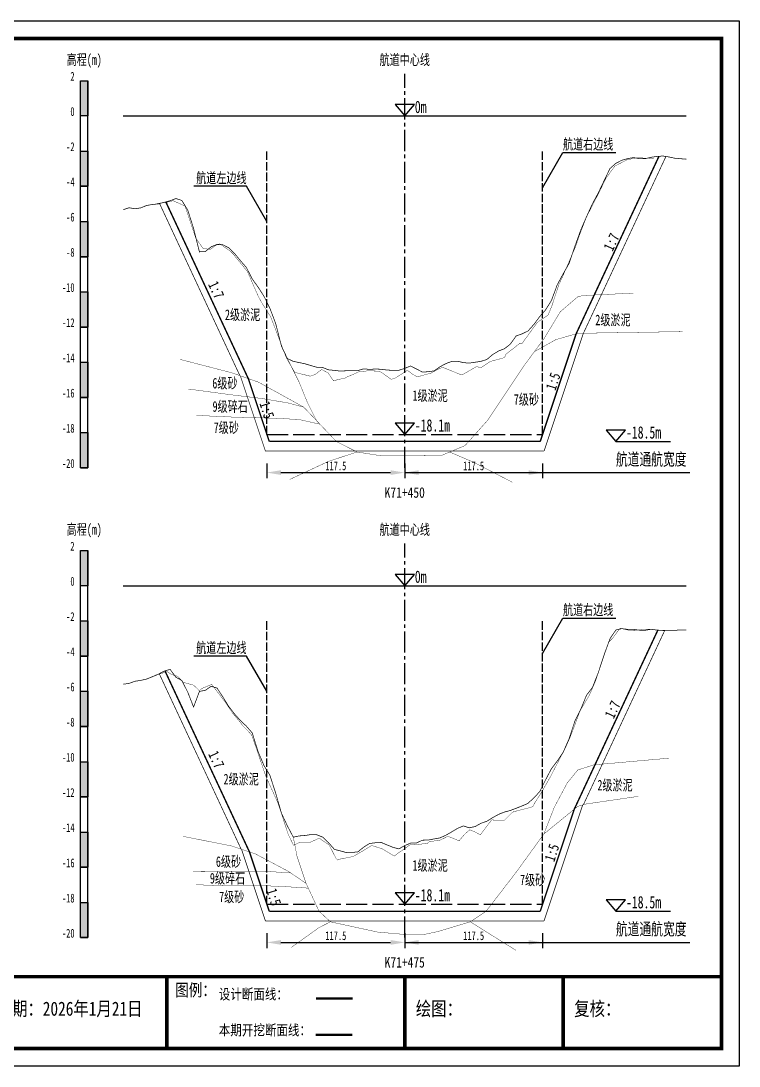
# Model space of a CAD drawing. Header units: millimetres. Extents: x 0 to 1680, y -8762 to 0.
# Drawn here: x 1475.9 to 1680, y -297 to 0 of the extents above; entities that cross this region are included whole.
import ezdxf
from ezdxf.enums import TextEntityAlignment as Align

# ---------------------------------------------------------------- set-up
doc = ezdxf.new("R2010")
doc.units = ezdxf.units.MM
for name, pattern in [('ACAD_ISO02W100', [15, 12, -3]), ('ACAD_ISO05W100', [33, 24, -3, 0, -3, 0, -3]), ('CENTER2', [1.125, 0.75, -0.125, 0.125, -0.125])]:
    doc.linetypes.add(name, pattern=pattern)
for name, color, linetype in [('0-桩号', 1, 'Continuous'), ('0-航道左右边线标注', 8, 'Continuous'), ('1-疏浚底高', 7, 'Continuous'), ('1-通航宽度', 7, 'Continuous'), ('1-通航底高', 7, 'Continuous'), ('202601', 5, 'Continuous'), ('DMX', 20, 'Continuous'), ('L1', 7, 'Continuous'), ('图幅外框线', 145, 'Continuous'), ('地质分层', 6, 'Continuous'), ('坡比', 1, 'Continuous'), ('尺寸标注', 1, 'Continuous'), ('开挖线', 4, 'Continuous'), ('标尺', 7, 'Continuous'), ('超挖线', 3, 'Continuous'), ('辅助框', 7, 'Continuous'), ('通航底面线', 7, 'ACAD_ISO02W100')]:
    doc.layers.add(name, color=color, linetype=linetype)
doc.styles.get("Standard").update_dxf_attribs({"font": 'arial.ttf'})
doc.styles.add('仿宋', font='仿宋_GB2312.ttf', dxfattribs={"width": 0.8})
doc.styles.add('仿宋GB2312', font='仿宋_GB2312.ttf', dxfattribs={"width": 0.7, "height": 2.5})
doc.styles.add('仿宋体', font='仿宋_GB2312.ttf', dxfattribs={"width": 0.8})
doc.dimstyles.new('2000', dxfattribs={"dimtxt": 3, "dimasz": 2.5, "dimexe": 1.25, "dimexo": 0.625, "dimtad": 1, "dimlfac": 2, "dimdsep": 46, "dimtxsty": 'Standard', "dimcen": 2.5, "dimadec": 0, "dimazin": 0, "dimtfac": 1, "dimtmove": 0, "dimatfit": 3, "dimfxl": 0, "dimarcsym": 0})

# ---------------------------------------------------------------- blocks, each defined once
blk = doc.blocks.new('标尺')
at = {"layer": '标尺', "linetype": 'Continuous'}
for points in [[(-2.116669999959413, 100), (0, 100), (0, 90), (-2.116669999959413, 90)], [(-2.116669999959413, 80), (0, 80), (0, 70), (-2.116669999959413, 70)], [(-2.116669999959413, 60), (0, 60), (0, 50), (-2.116669999959413, 50)], [(-2.116669999959413, 40), (0, 40), (0, 30), (-2.116669999959413, 30)], [(-2.116669999959413, 20), (0, 20), (0, 10), (-2.116669999959413, 10)], [(-2.116669999959413, 0), (0, 0), (0, -10), (-2.116669999959413, -10)]]:
    blk.add_hatch(color=256, dxfattribs=at).paths.add_polyline_path(points)
for p, q in [((-2.116669999959413, -10), (-2.116669999959413, 100)), ((0, -10), (0, 100)), ((-2.116669999959413, 80), (0, 80)), ((-2.116669999959413, 70), (0, 70)), ((-2.116669999959413, 60), (0, 60)), ((-2.116669999959413, 50), (0, 50)), ((-2.116669999959413, 40), (0, 40)), ((-2.116669999959413, 30), (0, 30)), ((-2.116669999959413, 20), (0, 20)), ((-2.116669999959413, 10), (0, 10)), ((-2.116669999959413, 0), (0, 0)), ((-2.116669999959413, -10), (0, -10))]:
    blk.add_line(p, q, dxfattribs=at)
at = {"layer": '标尺'}
for points in [[(-2.116669999959413, 100), (0, 100), (0, 90), (-2.116669999959413, 90)], [(-2.116669999959413, 100), (0, 100), (0, 90), (-2.116669999959413, 90)], [(-2.116669999959413, 80), (0, 80), (0, 70), (-2.116669999959413, 70)], [(-2.116669999959413, 80), (0, 80), (0, 70), (-2.116669999959413, 70)], [(-2.116669999959413, 60), (0, 60), (0, 50), (-2.116669999959413, 50)], [(-2.116669999959413, 60), (0, 60), (0, 50), (-2.116669999959413, 50)], [(-2.116669999959413, 40), (0, 40), (0, 30), (-2.116669999959413, 30)], [(-2.116669999959413, 40), (0, 40), (0, 30), (-2.116669999959413, 30)], [(-2.116669999959413, 20), (0, 20), (0, 10), (-2.116669999959413, 10)], [(-2.116669999959413, 20), (0, 20), (0, 10), (-2.116669999959413, 10)], [(-2.116669999959413, 0), (0, 0), (0, -10), (-2.116669999959413, -10)], [(-2.116669999959413, 0), (0, 0), (0, -10), (-2.116669999959413, -10)]]:
    blk.add_lwpolyline(points, close=True, dxfattribs=at)
at = {"layer": '标尺', "style": '仿宋GB2312', "width": 0.7}
blk.add_text('高程(m)', height=3, dxfattribs=at).set_placement((-1.058334999950603, 106.0000000009313), align=Align.MIDDLE_CENTER)
for s, p in [('2', (-3.816669999971054, 100)), ('0', (-3.816669999971054, 90)), ('-2', (-3.816669999971054, 80)), ('-4', (-3.816669999971054, 70)), ('-6', (-3.816669999971054, 60)), ('-8', (-3.816669999971054, 50)), ('-10', (-3.816669999971054, 40)), ('-12', (-3.816669999971054, 30)), ('-14', (-3.816669999971054, 20)), ('-16', (-3.816669999971054, 10)), ('-18', (-3.816669999971054, 0)), ('-20', (-3.816669999971054, -10))]:
    blk.add_text(s, height=2.5, dxfattribs=at).set_placement(p, align=Align.RIGHT)
blk = doc.blocks.new('通航底高')
at = {"layer": '1-通航底高'}
for p, q in [((-2.762494692986365, 3.232132659759372), (5.923793651163578e-06, 6.932765245437622e-06)), ((2.762506540631875, 3.232132659759372), (-2.762494692986365, 3.232132659759372)), ((5.923793651163578e-06, 6.932765245437622e-06), (2.762506540631875, 3.232132659759372))]:
    blk.add_line(p, q, dxfattribs=at)
at = {"layer": '1-通航底高', "style": '仿宋', "width": 0.7}
blk.add_attdef('通航底高', (2.856129719933961, 0.8203305718488991), '', height=3.5, dxfattribs=at)
blk = doc.blocks.new('疏浚底高')
at = {"layer": '1-疏浚底高'}
for p, q in [((-2.762500616780017, 3.232125726994127), (0, 0)), ((2.762500616838224, 3.232125726994127), (-2.762500616780017, 3.232125726994127)), ((0, 0), (2.762500616838224, 3.232125726994127)), ((-5.923793651163578e-06, -6.932765245437622e-06), (15.51466270413067, -6.932765245437622e-06))]:
    blk.add_line(p, q, dxfattribs=at)
at = {"layer": '1-疏浚底高', "style": '仿宋', "width": 0.7}
blk.add_attdef('疏浚底高', (2.856123796140309, 0.8203236390836537), '', height=3.5, dxfattribs=at)
blk = doc.blocks.new('*D286')
at = {"layer": 'Defpoints', "color": 0}
for p in [(1545.83333333268, -117.5), (1585, -117.5), (1585, -128.3528205096154)]:
    blk.add_point(p, dxfattribs=at)
at = {"layer": '尺寸标注', "color": 0, "lineweight": -2, "ltscale": 0.5}
for p, q in [((1545.83333333268, -125.75), (1545.83333333268, -129.9528205096154)), ((1585, -125.75), (1585, -129.9528205096154)), ((1549.83333333268, -128.3528205096154), (1581, -128.3528205096154))]:
    blk.add_line(p, q, dxfattribs=at)
at = {"layer": '尺寸标注', "color": 0}
for points in [[(1549.83333333268, -127.6861538429487), (1549.83333333268, -129.0194871762821), (1545.83333333268, -128.3528205096154)], [(1581, -129.0194871762821), (1581, -127.6861538429487), (1585, -128.3528205096154)]]:
    blk.add_solid(points, dxfattribs=at)
at = {"layer": '尺寸标注', "color": 0, "insert": (1565.41666666634, -126.4563919381868), "char_height": 2.5, "attachment_point": 5, "style": '仿宋GB2312'}
blk.add_mtext('117.5', dxfattribs=at)
blk = doc.blocks.new('*D287')
at = {"layer": 'Defpoints', "color": 0}
for p in [(1545.833333333, -251), (1585, -251), (1585, -261.8527902800288)]:
    blk.add_point(p, dxfattribs=at)
at = {"layer": '尺寸标注', "color": 0, "lineweight": -2, "ltscale": 0.5}
for p, q in [((1545.833333333, -259.25), (1545.833333333, -263.4527902800288)), ((1585, -259.25), (1585, -263.4527902800288)), ((1549.833333333, -261.8527902800288), (1581, -261.8527902800288))]:
    blk.add_line(p, q, dxfattribs=at)
at = {"layer": '尺寸标注', "color": 0}
for points in [[(1549.833333333, -261.1861236133621), (1549.833333333, -262.5194569466955), (1545.833333333, -261.8527902800288)], [(1581, -262.5194569466955), (1581, -261.1861236133621), (1585, -261.8527902800288)]]:
    blk.add_solid(points, dxfattribs=at)
at = {"layer": '尺寸标注', "color": 0, "insert": (1565.4166666665, -259.9563617086002), "char_height": 2.5, "attachment_point": 5, "style": '仿宋GB2312'}
blk.add_mtext('117.5', dxfattribs=at)
blk = doc.blocks.new('*D343')
at = {"layer": 'Defpoints', "color": 0}
for p in [(1585, -117.5), (1624.16666666712, -117.5), (1624.16666666712, -128.352766843087)]:
    blk.add_point(p, dxfattribs=at)
at = {"layer": '尺寸标注', "color": 0, "lineweight": -2, "ltscale": 0.5}
for p, q in [((1585, -125.75), (1585, -129.952766843087)), ((1624.16666666712, -125.75), (1624.16666666712, -129.952766843087)), ((1589, -128.352766843087), (1620.16666666712, -128.352766843087))]:
    blk.add_line(p, q, dxfattribs=at)
at = {"layer": '尺寸标注', "color": 0}
for points in [[(1589, -127.6861001764203), (1589, -129.0194335097537), (1585, -128.352766843087)], [(1620.16666666712, -129.0194335097537), (1620.16666666712, -127.6861001764203), (1624.16666666712, -128.352766843087)]]:
    blk.add_solid(points, dxfattribs=at)
at = {"layer": '尺寸标注', "color": 0, "insert": (1604.58333333356, -126.4563382716584), "char_height": 2.5, "attachment_point": 5, "style": '仿宋GB2312'}
blk.add_mtext('117.5', dxfattribs=at)
blk = doc.blocks.new('*D344')
at = {"layer": 'Defpoints', "color": 0}
for p in [(1585, -251), (1624.16666666732, -251), (1624.16666666732, -261.8527366027029)]:
    blk.add_point(p, dxfattribs=at)
at = {"layer": '尺寸标注', "color": 0, "lineweight": -2, "ltscale": 0.5}
for p, q in [((1585, -259.25), (1585, -263.4527366027029)), ((1624.16666666732, -259.25), (1624.16666666732, -263.4527366027029)), ((1589, -261.8527366027029), (1620.16666666732, -261.8527366027029))]:
    blk.add_line(p, q, dxfattribs=at)
at = {"layer": '尺寸标注', "color": 0}
for points in [[(1589, -261.1860699360362), (1589, -262.5194032693695), (1585, -261.8527366027029)], [(1620.16666666732, -262.5194032693695), (1620.16666666732, -261.1860699360362), (1624.16666666732, -261.8527366027029)]]:
    blk.add_solid(points, dxfattribs=at)
at = {"layer": '尺寸标注', "color": 0, "insert": (1604.58333333366, -259.9563080312743), "char_height": 2.5, "attachment_point": 5, "style": '仿宋GB2312'}
blk.add_mtext('117.5', dxfattribs=at)

msp = doc.modelspace()

# ---------------------------------------------------------------- linework, layer by layer
at = {"layer": '0-航道左右边线标注', "linetype": 'ACAD_ISO02W100', "ltscale": 0.2}
for points in [[(1545.833333333372, -117.5), (1545.833333333606, -36.99999999989814)], [(1624.166666666628, -117.5), (1624.166666666862, -37.00000000010186)], [(1545.833333333372, -251), (1545.833333333606, -170.4999999989668)], [(1624.166666666628, -251), (1624.166666666862, -170.4999999991705)]]:
    msp.add_lwpolyline(points, dxfattribs=at)
at = {"layer": '0-航道左右边线标注'}
for points in [[(1624.166666666804, -47.43275374463701), (1629.940169358729, -37.43275374465338), (1644.940169358729, -37.43275374469704)], [(1545.833333333026, -56.99999999989814), (1540.059830641159, -46.99999999988177), (1525.059830641159, -46.99999999983811)], [(1624.166666666804, -179.7216349520859), (1629.940169358729, -169.7216349521022), (1644.940169358729, -169.7216349521459)], [(1545.833333333026, -190.4999999989668), (1540.059830641159, -180.4999999989504), (1525.059830641159, -180.4999999989068)]]:
    msp.add_lwpolyline(points, dxfattribs=at)
at = {"layer": '1-通航宽度'}
for points in [[(1585, -128.3499999999999), (1666, -128.3499999999999)], [(1585, -261.8499999999999), (1666, -261.8499999999999)]]:
    msp.add_lwpolyline(points, dxfattribs=at)
at = {"layer": '202601', "color": 1, "linetype": 'Continuous', "const_width": 0.1}
for points in [[(1514.166000000389, -52), (1514.303037037426, -52), (1515.803037037426, -51.70000028609866), (1517.513037037426, -51.50000047683716), (1519.213037037426, -51.10000085830688), (1522.226370370759, -52.45000076293582), (1522.456370370759, -52.45000076293582), (1522.626370370759, -52.75000047683716), (1525.539703704093, -61.54999923705691), (1527.716370370759, -64.69999980925786), (1529.809703704092, -64.89999961852664), (1531.259703704093, -63.80000066756475), (1532.463037037426, -63.34999990462893), (1535.279703704093, -65.29999923705691), (1536.283037037426, -66.24999952316648), (1536.929703704093, -67.10000228881472), (1538.956370370759, -69.55000114440554), (1540.316370370758, -71.25000190734863), (1543.136370370759, -77.7000017166065), (1543.646370370759, -78.75000190734863), (1544.229703704093, -79.84999847411746), (1546.913037037426, -84.10000038146609), (1548.636370370759, -88.59999847411746), (1551.386370370759, -95.80000114440554), (1553.676370370759, -99.75000095367795), (1553.843037037426, -99.89999961852664), (1554.096370370759, -99.95000076293582), (1558.123037037426, -100.9499998092579), (1559.519703704093, -100.4999990463293), (1561.399703704093, -99.04999923705691), (1563.186370370759, -100.0000019073486), (1564.759703704093, -102.250000953678), (1567.603037037426, -101.5499992370569), (1567.799703704093, -101.4999980926477), (1567.916370370759, -101.5499992370569), (1568.476370370759, -101.2500019073486), (1571.996370370759, -99.69999980926514), (1574.409703704093, -99.44999885558718), (1577.523037037426, -99.5), (1578.323037037426, -99.84999847411746), (1581.163037037426, -101.8500013351404), (1582.376370370759, -101.4500017166065), (1585.729703704093, -99.3000001907385), (1587.409703704093, -100.4999990463293), (1588.616370370759, -101.1499996185266), (1591.623037037426, -100.2999992370569), (1592.309703704092, -100.1500005721973), (1594.806370370758, -98.79999828338987), (1595.813037037426, -98.44999980925786), (1601.003037037426, -100.5500001907312), (1601.183037037425, -100.5500001907312), (1601.459703704093, -100.4999990463293), (1605.256370370759, -98.30000114440554), (1605.889703704093, -98.35000228881472), (1606.626370370759, -98.55000209807986), (1609.363037037426, -96.74999904632932), (1612.766370370759, -95.85000228881472), (1613.396370370759, -95.5500001907385), (1613.776370370759, -94.69999980925786), (1617.743037037426, -91.60000038146609), (1618.226370370759, -91.8000001907385), (1622.319703704092, -86.14999961852664), (1622.569703704092, -85.75), (1625.746370370759, -83.55000209807986), (1626.799703704093, -81.00000095367795), (1628.729703704093, -75.09999942779905), (1629.896370370759, -72.54999828338987), (1633.539703704093, -64.14999914168584), (1634.903037037426, -60.19999933242798), (1636.743037037426, -55.45000028609866), (1637.526370370759, -54.00000047683716), (1640.539703704093, -48.09999895095825), (1642.173037037426, -44.69999980926514), (1644.723037037426, -41.24999952316648), (1648.259703704093, -39.40000009536743), (1648.303037037426, -39.40000009536743), (1648.319703704092, -39.40000009536743), (1651.366370370759, -38.90000057219731), (1651.466370370759, -38.90000057219731), (1654.629703704093, -39.05000042915708), (1655.813037037426, -39.20000028610593), (1655.833037037426, -39.20000028610593)], [(1514.166, -185.8999999988373), (1516.433037037037, -185.2499990451543), (1517.433037037037, -184.8499994266276), (1518.809703703704, -185.7500009525065), (1520.483037037037, -186.2500004756766), (1522.063037037037, -187.9499988544267), (1524.983037037037, -188.7500004756766), (1526.139703703704, -189.8000006664042), (1526.58637037037, -190.3000001895671), (1527.339703703704, -189.700000761768), (1530.149703703704, -188.5500006664042), (1532.559703703704, -191.650000094196), (1533.199703703704, -192.6000003803056), (1533.77637037037, -193.2500009525065), (1536.01637037037, -196.5999989497941), (1538.099703703704, -199.0999989497941), (1538.883037037037, -200.2000002849381), (1540.39637037037, -201.6999988544267), (1541.373037037037, -202.8000001895671), (1541.593037037037, -203.1999998080973), (1542.043037037037, -204.3999986636882), (1545.56637037037, -214.7500019061881), (1547.96637037037, -219.9999980914836), (1549.019703703704, -222.4000005710368), (1551.91637037037, -231.200001715446), (1553.38637037037, -234.2499999988358), (1555.02637037037, -233.5000019061881), (1557.923037037037, -233.5000019061881), (1560.029703703704, -232.5499992358964), (1560.723037037037, -232.2000007617753), (1561.09637037037, -232.4999980914836), (1563.539703703704, -234.1999988544267), (1565.459703703704, -237.9499988544267), (1565.959703703704, -238.4500007617753), (1566.499703703704, -238.1999998080973), (1570.319703703704, -237.450001715446), (1573.099703703704, -235.8499984729533), (1575.593037037037, -234.300001143245), (1578.58637037037, -235.2499990451543), (1580.323037037037, -236.2999992358964), (1581.993037037037, -237.2999982822184), (1586.329703703704, -234.2499999988358), (1586.553037037037, -234.1000013339763), (1586.989703703704, -234.1499977100175), (1591.389703703704, -233.7499980914836), (1592.11637037037, -233.1499986636882), (1594.769703703704, -232.8999977100175), (1596.06637037037, -232.2999982822184), (1597.233037037037, -231.6999988544267), (1598.41637037037, -232.1499996173661), (1600.41637037037, -232.9999999988358), (1602.09637037037, -231.0499982822184), (1603.463037037037, -229.8499994266276), (1605.123037037037, -230.550001143245), (1606.48637037037, -231.2999992358964), (1608.133037037037, -229.1000013339763), (1609.693037037037, -227.0500020969157), (1610.909703703704, -227.0999984729533), (1613.349703703704, -227.0999984729533), (1615.533037037037, -224.950001715446), (1615.99637037037, -224.7000007617753), (1620.93637037037, -223.4500007617753), (1621.479703703704, -223.1000022876433), (1622.01637037037, -222.0999984729533), (1623.68637037037, -219.5000009525065), (1626.46637037037, -214.6499996173661), (1627.253037037037, -213.1000022876433), (1628.583037037037, -210.550001143245), (1630.643037037037, -206.6000013339763), (1631.913037037037, -203.7499980914836), (1633.21637037037, -200.3499989497941), (1634.843037037037, -195.9500007617753), (1637.443037037037, -191.650000094196), (1639.233037037037, -187.5000004756766), (1642.233037037037, -178.5999994266276), (1643.019703703704, -176.4500002849272), (1643.89637037037, -175.5999999034684), (1646.17637037037, -172.6000003803056), (1648.943037037037, -173.1999998080973), (1651.409703703704, -173.1499998557774), (1653.269703703704, -172.8000001895671), (1653.989703703704, -172.850000141887), (1655.833037037037, -172.900000094196)]]:
    msp.add_lwpolyline(points, dxfattribs=at)
at = {"layer": 'DMX', "color": 7, "linetype": 'Continuous', "const_width": 0.2}
for points in [[(1505, -53.64000000013039), (1505, -53.64000000013039), (1506.666666666628, -53.09500000020489), (1508.333333333372, -53.39000000013039), (1510, -53.125), (1511.666666666628, -52.44499999983236), (1513.333333333372, -52.16000000014901), (1515, -51.99000000022352), (1516.666666666628, -51.54000000003725), (1518.333333333372, -51.10499999998137), (1520, -50.47000000020489), (1521.666666666628, -51.02000000001863), (1523.333333333372, -53.74000000022352), (1525, -58.95500000007451), (1526.666666666628, -65.625), (1528.333333333372, -65.52499999990687), (1530, -64.18999999994412), (1531.666666666628, -63.51500000013039), (1533.333333333372, -63.61500000022352), (1535, -64.47000000020489), (1536.666666666628, -66.11500000022352), (1538.333333333372, -68.16000000014901), (1540, -70.0449999999255), (1541.666666666628, -73.3300000000745), (1543.333333333372, -75.64500000001863), (1545, -78.24500000011176), (1546.666666666628, -81.60000000009313), (1548.333333333372, -86.02000000001863), (1550, -92.5), (1551.666666666628, -95.95999999996275), (1553.333333333372, -96.73499999986961), (1555, -97.08499999996275), (1556.666666666628, -97.43500000005588), (1558.333333333372, -97.93000000016764), (1560, -98.4199999999255), (1561.666666666628, -98.48499999986961), (1563.333333333372, -99.14000000013039), (1565, -99.31499999994412), (1566.666666666628, -99.49500000011176), (1568.333333333372, -99.4199999999255), (1570, -99.39000000013039), (1571.666666666628, -99.37000000011176), (1573.333333333372, -98.87000000011176), (1575, -99.02499999990687), (1576.666666666628, -98.91500000003725), (1578.333333333372, -98.99500000011176), (1580, -99.21499999985099), (1581.666666666628, -99.29999999981374), (1583.333333333372, -99.27499999990687), (1585, -98.74500000011176), (1586.666666666628, -98.04999999981374), (1588.333333333372, -98.91000000014901), (1590, -99.78500000014901), (1591.666666666628, -99.68500000005588), (1593.333333333372, -99.45999999996275), (1595, -98.2949999999255), (1596.666666666628, -97.37999999988824), (1598.333333333372, -96.77499999990687), (1600, -96.69499999983236), (1601.666666666628, -97.10999999986961), (1603.333333333372, -97.23499999986961), (1605, -96.99000000022352), (1606.666666666628, -96.73499999986961), (1608.333333333372, -96.20999999996275), (1610, -94.80500000016764), (1611.666666666628, -93.7949999999255), (1613.333333333372, -93.15499999979511), (1615, -91.83999999985099), (1616.666666666628, -89.51500000013039), (1618.333333333372, -88.93000000016764), (1620, -88.12999999988824), (1621.666666666628, -86.28500000014901), (1623.333333333372, -84.03500000014901), (1625, -82.13499999977648), (1626.666666666628, -79.47999999998137), (1628.333333333372, -74.98499999986961), (1630, -71.89000000013039), (1631.666666666628, -68.96499999985099), (1633.333333333372, -64.08999999985099), (1635, -59.43999999994412), (1636.666666666628, -55.61500000022352), (1638.333333333372, -51.95000000018626), (1640, -48.85499999998137), (1641.666666666628, -45.35000000009313), (1643.333333333372, -41.91500000003725), (1645, -40.45500000007451), (1646.666666666628, -39.60000000009313), (1648.333333333372, -39.13499999977648), (1650, -38.84500000020489), (1651.666666666628, -39.12999999988824), (1653.333333333372, -39.14500000001863), (1655, -38.74500000011176), (1656.666666666628, -38.51500000013039), (1658.333333333372, -38.39500000001863), (1660, -38.64999999990687), (1661.666666666628, -39.00499999988824), (1663.333333333372, -39.15499999979511), (1665, -39.29499999992549)], [(1505, -188.4900000002235), (1505, -188.4900000002235), (1506.666666666628, -188.2549999998882), (1508.333333333372, -187.6499999999069), (1510, -187.3950000000186), (1511.666666666628, -187.0150000001304), (1513.333333333372, -186.339999999851), (1515, -185.6349999997765), (1516.666666666628, -184.7450000001118), (1518.333333333372, -184.2650000001304), (1520, -186.5099999997765), (1521.666666666628, -187.4350000000559), (1523.333333333372, -190.7099999999627), (1525, -194.9599999999627), (1526.666666666628, -190.5249999999069), (1528.333333333372, -190.2250000000931), (1530, -189.0750000001863), (1531.666666666628, -189.5849999999627), (1533.333333333372, -192.125), (1535, -194.8100000000559), (1536.666666666628, -196.9750000000931), (1538.333333333372, -198.8250000001863), (1540, -200.3950000000186), (1541.666666666628, -202.3300000000745), (1543.333333333372, -207.6400000001304), (1545, -211.6099999998696), (1546.666666666628, -214.2999999998137), (1548.333333333372, -219.4550000000745), (1550, -225.2299999999814), (1551.666666666628, -228.7749999999069), (1553.333333333372, -231.9399999999441), (1555, -231.5950000002049), (1556.666666666628, -231.464999999851), (1558.333333333372, -231.214999999851), (1560, -231.2650000001304), (1561.666666666628, -231.9300000001676), (1563.333333333372, -233.5), (1565, -235.4049999997951), (1566.666666666628, -235.839999999851), (1568.333333333372, -236.2999999998137), (1570, -236.285000000149), (1571.666666666628, -236.1299999998882), (1573.333333333372, -234.7900000000373), (1575, -233.7450000001118), (1576.666666666628, -233.5400000000373), (1578.333333333372, -233.4599999999627), (1580, -234.1650000000373), (1581.666666666628, -234.8349999999627), (1583.333333333372, -235.2799999997951), (1585, -234.3349999999627), (1586.666666666628, -233.6299999998882), (1588.333333333372, -233.6049999999814), (1590, -232.8100000000559), (1591.666666666628, -232.7650000001304), (1593.333333333372, -232.4500000001863), (1595, -232.160000000149), (1596.666666666628, -231.410000000149), (1598.333333333372, -230.4550000000745), (1600, -229.4500000001863), (1601.666666666628, -228.7549999998882), (1603.333333333372, -229.2949999999255), (1605, -228.9249999998137), (1606.666666666628, -228.0049999998882), (1608.333333333372, -227.4300000001676), (1610, -226.3799999998882), (1611.666666666628, -225.4700000002049), (1613.333333333372, -224.8050000001676), (1615, -224.3650000002235), (1616.666666666628, -223.7349999998696), (1618.333333333372, -223.0699999998324), (1620, -222.3599999998696), (1621.666666666628, -220.785000000149), (1623.333333333372, -219.0400000000373), (1625, -215.6949999998324), (1626.666666666628, -212.5099999997765), (1628.333333333372, -210.3300000000745), (1630, -207.8450000002049), (1631.666666666628, -204.0649999999441), (1633.333333333372, -198.9950000001118), (1635, -195.6349999997765), (1636.666666666628, -191.5699999998324), (1638.333333333372, -189.4199999999255), (1640, -185.1800000001676), (1641.666666666628, -180.0849999999627), (1643.333333333372, -175.5099999997765), (1645, -173.0649999999441), (1646.666666666628, -172.7000000001863), (1648.333333333372, -172.8950000000186), (1650, -172.8999999999069), (1651.666666666628, -173.125), (1653.333333333372, -173.1499999999069), (1655, -172.8799999998882), (1656.666666666628, -173.0950000002049), (1658.333333333372, -173.2200000002049), (1660, -173.2050000000745), (1661.666666666628, -173.1899999999441), (1663.333333333372, -173.0499999998137), (1665, -173.0699999998324)]]:
    msp.add_lwpolyline(points, dxfattribs=at)
at = {"layer": 'L1', "linetype": 'CENTER2', "ltscale": 8}
for p, q in [((1585, -127), (1585, -15)), ((1585, -260.4999999990687), (1585, -148.4999999990687))]:
    msp.add_line(p, q, dxfattribs=at)
at = {"layer": 'L1'}
for p, q in [((1582.23749938322, -23.76787427277304), (1585, -26.99999999976717)), ((1587.762500616838, -23.76787427277304), (1582.23749938322, -23.76787427277304)), ((1585, -26.99999999976717), (1587.762500616838, -23.76787427277304)), ((1505, -26.99999999976717), (1665, -27.00000000023283)), ((1582.23749938322, -157.2678742718417), (1585, -160.4999999988358)), ((1587.762500616838, -157.2678742718417), (1582.23749938322, -157.2678742718417)), ((1585, -160.4999999988358), (1587.762500616838, -157.2678742718417)), ((1505, -160.4999999988358), (1665, -160.4999999993015))]:
    msp.add_line(p, q, dxfattribs=at)
at = {"layer": '图幅外框线'}
msp.add_lwpolyline([(1260.000000000199, 2.328306436538696e-10), (1680.000000000199, 2.328306436538696e-10), (1680.000000000199, -296.9999999997672), (1260.000000000199, -296.9999999997672)], close=True, dxfattribs=at)
at = {"layer": '地质分层', "linetype": 'ACAD_ISO05W100', "ltscale": 0.2, "const_width": 0.1, "flags": 128}
for points in [[(1521.161365755601, -96.18460476165637), (1535.834285874153, -99.98244502721354), (1543.422996828798, -102.6419090009294), (1556.309299669112, -109.7557528759353), (1565.552978101186, -119.5), (1571.457399057457, -122.5), (1578.159749371815, -123.5518440064043), (1585, -123.6259676190093), (1595.502496220754, -123.4701289171353), (1602.157432103297, -120.6523845652118), (1608.56573146442, -113.464935824275), (1618.908310152008, -97.93126060673967), (1624.52320406388, -90.36796695971861), (1629.193910045666, -82.65912984544411), (1634.167447800981, -78.38266706420109), (1635.63261903252, -78.03402221621946), (1649.968692880124, -77.35593798663467)], [(1621.834682402667, -93.98942074319348), (1627.885613451246, -90.58938632765785), (1634.167447800981, -88.77155650919303), (1663.960221856134, -88.29139692755416)], [(1551.666666666628, -95.95999999996275), (1554.979559791274, -102.6216731905006), (1557.392057344317, -108.5459668473341), (1559.93617804104, -113.5790359340608)], [(1523.539263588144, -104.6019301600754), (1535.834285874153, -106.2602231758647), (1544.262958440115, -107.2742317202501), (1551.790917889215, -108.5523094148375), (1556.309299669112, -109.7557528759353)], [(1525.767912749434, -112.094549483154), (1535.834285874153, -112.5602214592509), (1547.694054680294, -112.8851555590518), (1555.005274645286, -113.2635954217985), (1560.914189869422, -114.6100095901638)], [(1571.457399057457, -122.5), (1563.296478300588, -125.1770178703591), (1552.319311152678, -130.3001680639572)], [(1597.793742315145, -122.5), (1604.578899954213, -125.4227671930566), (1615.564781105844, -131.0881230141968)], [(1624.531320047681, -231.0454411278479), (1627.463838586118, -223.5181558141485), (1631.15473174036, -216.562574100215), (1634.167447800981, -212.8540004766546), (1638.747448197333, -211.3985831416212), (1660.102054003393, -209.5016185133718)], [(1521.95972227084, -231.7059742319398), (1535.834285874153, -234.4531673020683), (1542.58329151175, -236.7113003269769), (1552.034311972908, -241.7208212418482), (1556.968701997888, -245.0865936307237), (1560.655964317382, -253), (1563.881854313659, -256), (1577.226667525014, -258.903138703201), (1585, -259.6000001588836), (1590.5, -259.6000001588836), (1594.344302611658, -258.7788713616319), (1603.646757852868, -256), (1608.112993474351, -253), (1616.562278234982, -242.0376140326262), (1624.531320047681, -231.0454411278479), (1634.167447800981, -223.1873342869803), (1636.428668899694, -222.5376418563537), (1651.409579020925, -220.3379119150341)], [(1553.333333333372, -231.9399999999441), (1554.384786323179, -237.3285764493048), (1556.968701997888, -245.0865936307237)], [(1524.858495402732, -241.6693088547327), (1535.834285874153, -241.6198342866264), (1544.51207642816, -241.6009500715882), (1552.590156018385, -242.0999652761966)], [(1525.729895772529, -245.4673658134416), (1535.834285874153, -245.8198331422172), (1545.702477678424, -245.7647617575713), (1552.084374778438, -246.0621912600473), (1556.97831303149, -246.3926423839293), (1557.627613383695, -246.500714218244)], [(1563.881854313659, -256), (1560.517223709496, -257.7245285753161), (1552.841040766216, -263.2348774150014)], [(1603.646757852868, -256), (1608.859611554886, -259.2824846468866), (1616.60661713616, -264.1009566891007)]]:
    msp.add_lwpolyline(points, dxfattribs=at)
at = {"layer": '开挖线', "linetype": 'Continuous', "const_width": 0.4, "flags": 128}
for points in [[(1633.697481756758, -88.90755472902674), (1657.233037351779, -38.47422131076382)], [(1540.544364016302, -101.6330920484661), (1517.113199970756, -51.42345480765016)], [(1623.499999999975, -119.5), (1633.697481756758, -88.90755472902674)], [(1546.500000000025, -119.5), (1540.544364016302, -101.6330920484661)], [(1546.500000000025, -119.5), (1623.499999999975, -119.5)], [(1633.165085003217, -224.0047449896811), (1656.914298870984, -173.1135724155306)], [(1540.880525342021, -236.1415760256455), (1516.868350255884, -184.6869151264109)], [(1623.499999999975, -253), (1633.165085003217, -224.0047449896811)], [(1546.500000000025, -253), (1540.880525342021, -236.1415760256455)], [(1546.500000000025, -253), (1623.499999999975, -253)]]:
    msp.add_lwpolyline(points, dxfattribs=at)
at = {"layer": '超挖线', "linetype": 'ACAD_ISO02W100', "ltscale": 0.5, "const_width": 0.2, "flags": 128}
for points in [[(1635.773023288531, -88.74568001803573), (1659.20758567933, -38.52876060889503)], [(1538.153325589597, -100.7951525626172), (1515.335335459377, -51.89945942615213)], [(1624.583345180829, -122.25), (1635.751335329099, -88.74602955519231)], [(1545.416654819127, -122.25), (1538.279815089651, -100.8394808115722)], [(1545.416654819127, -122.25), (1624.583345180829, -122.25)], [(1635.760088283013, -222.7297379614929), (1658.866873533676, -173.2151981383604)], [(1538.51046159732, -235.3485822869484), (1515.248791117084, -185.5021455433002)], [(1624.583345180829, -255.75), (1635.572094441595, -222.7837522177033)], [(1545.416654819127, -255.75), (1538.629453293408, -235.3883954228463)], [(1545.416654819127, -255.75), (1624.583345180829, -255.75)]]:
    msp.add_lwpolyline(points, dxfattribs=at)
at = {"layer": '辅助框', "color": 24, "const_width": 1}
msp.add_lwpolyline([(1675.000000000199, -291.9999999997672), (1675.000000000199, -4.999999999767169), (1285.000000000199, -4.999999999767169), (1285.000000000199, -291.9999999997672)], close=True, dxfattribs=at)
for points in [[(1285.000000000199, -271.5819660231591), (1675.000000000199, -271.5819660231591)], [(1517.378776566084, -271.5819660231591), (1517.378776566084, -291.9999999997672)], [(1585.000000000199, -271.5819660231591), (1585.000000000199, -291.9999999997672)], [(1630.000000000199, -271.5819660231591), (1630.000000000199, -271.5819660231591), (1630.000000000199, -291.9999999997672)]]:
    msp.add_lwpolyline(points, dxfattribs=at)
at = {"layer": '辅助框', "color": 7, "lineweight": 50}
msp.add_lwpolyline([(1559.788639145981, -277.7804354558893), (1570.147138755762, -277.7804354558893)], dxfattribs=at)
at = {"layer": '辅助框', "color": 1, "lineweight": 50}
msp.add_lwpolyline([(1559.716763842566, -288.106961125548), (1570.075263452347, -288.106961125548)], dxfattribs=at)
at = {"layer": '通航底面线', "ltscale": 0.5}
for points in [[(1545.833333333372, -117.5), (1585, -117.5), (1624.166666666628, -117.5)], [(1545.833333333372, -251), (1585, -251), (1624.166666666628, -251)]]:
    msp.add_lwpolyline(points, dxfattribs=at)

# ---------------------------------------------------------------- block references
at = {"layer": '1-疏浚底高'}
for p in [(1645, -119.5), (1645, -253)]:
    msp.add_blockref('疏浚底高', p, dxfattribs=at).add_auto_attribs({'疏浚底高': '-18.5m'})
at = {"layer": '1-通航底高'}
for p in [(1585, -117.5), (1585, -251)]:
    msp.add_blockref('通航底高', p, dxfattribs=at).add_auto_attribs({'通航底高': '-18.1m'})
at = {"layer": '标尺'}
for p in [(1495, -117), (1495, -250.4999999990687)]:
    msp.add_blockref('标尺', p, dxfattribs=at)

# ---------------------------------------------------------------- texts
at = {"layer": '0-桩号', "style": '仿宋', "width": 0.8}
for s, p in [('K71+450', (1585, -134.0289000000012)), ('K71+475', (1585, -267.5289000000012))]:
    msp.add_text(s, height=3, dxfattribs=at).set_placement(p, align=Align.MIDDLE)
at = {"layer": '0-航道左右边线标注', "style": '仿宋', "width": 0.7}
for p in [(1629.940169358729, -37.43275374465338), (1629.940169358729, -169.7216349521022)]:
    msp.add_text('航道右边线', height=3, dxfattribs=at).set_placement(p, align=Align.BOTTOM_LEFT)
for p in [(1540.059830641159, -46.99999999988177), (1540.059830641159, -180.4999999989504)]:
    msp.add_text('航道左边线', height=3, dxfattribs=at).set_placement(p, align=Align.BOTTOM_RIGHT)
at = {"layer": '1-通航宽度', "style": '仿宋', "width": 0.7}
for p in [(1645, -127.3499999999999), (1645, -260.8499999999999)]:
    msp.add_text('航道通航宽度', height=3.5, dxfattribs=at).set_placement(p, align=Align.BOTTOM_LEFT)
at = {"layer": 'L1', "style": '仿宋', "width": 0.7}
for p in [(1585, -11.02892156084999), (1585, -144.5289215599187)]:
    msp.add_text('航道中心线', height=3, dxfattribs=at).set_placement(p, align=Align.MIDDLE_CENTER)
for p in [(1587.856123795325, -26.17966942931525), (1587.856123795325, -159.6796694283839)]:
    msp.add_text('0m ', height=3.5, dxfattribs=at).set_placement(p)
at = {"layer": '地质分层', "linetype": 'Continuous', "width": 0.7}
for s, style, p in [('2级淤泥', '仿宋体', (1538.933342699806, -83.4878026394872)), ('2级淤泥', '仿宋体', (1644.162969064681, -84.96157195373235)), ('6级砂', '仿宋GB2312', (1533.907344092375, -102.9344350374231)), ('1级淤泥', '仿宋体', (1592.220252405306, -106.4563628365759)), ('7级砂', '仿宋GB2312', (1619.56195931683, -107.5532973216759)), ('9级碎石', '仿宋GB2312', (1535.405513841702, -109.55805808476)), ('7级砂', '仿宋GB2312', (1534.289641322473, -115.5566084879647)), ('2级淤泥', '仿宋体', (1538.538826328659, -215.4452057755916)), ('2级淤泥', '仿宋体', (1644.748245120863, -217.1500497444395)), ('6级砂', '仿宋GB2312', (1534.921727198569, -238.8777221716336)), ('1级淤泥', '仿宋体', (1592.220252405306, -239.9563628365759)), ('9级碎石', '仿宋GB2312', (1534.651548685593, -243.6140740629453)), ('7级砂', '仿宋GB2312', (1621.330986369227, -244.0807381458872)), ('7级砂', '仿宋GB2312', (1535.840139953449, -248.9087036507772))]:
    msp.add_text(s, height=3, dxfattribs=dict(at, style=style)).set_placement(p, align=Align.MIDDLE_CENTER)
at = {"layer": '坡比', "style": '仿宋体', "width": 0.8}
for s, rotation, p in [('1:7', 65, (1643.741629583041, -62.83179059380564)), ('1:7', 295, (1531.438586013777, -76.43952433336744)), ('1:5', 72, (1627.156491348011, -102.4346238457947)), ('1:5', 288, (1545.833333333393, -110.566550000005)), ('1:7', 65, (1644.048244123958, -195.6741557663845)), ('1:7', 295, (1531.460815567989, -209.9025886713644)), ('1:5', 72, (1626.822025986294, -236.3472148330911)), ('1:5', 288, (1547.781958683299, -248.9655797997766))]:
    msp.add_text(s, height=3, rotation=rotation, dxfattribs=at).set_placement(p, align=Align.MIDDLE)
at = {"layer": '辅助框', "insert": (1519.826933959573, -273.6319541337239), "char_height": 3.5, "width": 20.65205776894732, "attachment_point": 1, "style": '仿宋'}
msp.add_mtext('{\\C3;图例：}', dxfattribs=at)
at = {"layer": '辅助框', "color": 7, "lineweight": 50, "insert": (1532.165376210583, -275.0513457097659), "char_height": 3, "width": 26.24716962347821, "attachment_point": 1, "style": '仿宋'}
msp.add_mtext('设计断面线：', dxfattribs=at)
at = {"layer": '辅助框', "lineweight": 0, "char_height": 4, "width": 115.8863471220259, "attachment_point": 1}
for s, insert in [('{\\fKaiTi|b0|i0|c134|p49;\\W0.8;测量日期：2026年1月21日}', (1460.328427526565, -278.6820425068518)), ('{\\fKaiTi|b0|i0|c134|p49;\\W0.8;绘图：}', (1588.155093369669, -278.6820425068518)), ('{\\fKaiTi|b0|i0|c134|p49;\\W0.8;复核：}', (1633.155093369669, -278.6820425068518))]:
    msp.add_mtext(s, dxfattribs=dict(at, insert=insert))
at = {"layer": '辅助框', "color": 1, "insert": (1532.165376210583, -285.2603626980699), "char_height": 3, "width": 26.24716962347821, "attachment_point": 1, "style": '仿宋'}
msp.add_mtext('本期开挖断面线：', dxfattribs=at)

# ---------------------------------------------------------------- dimensions: what is measured, and where the dimension line sits
at = {"layer": '尺寸标注', "ltscale": 0.5}
for p1, p2, distance, picture, middle in [((1545.83333333268, -117.5), (1585, -117.5), -10.852820509615412, '*D286', (1565.41666666634, -126.4563919381868)), ((1585, -117.5), (1624.16666666712, -117.5), -10.85276684308701, '*D343', (1604.58333333356, -126.4563382716584)), ((1545.833333333, -251), (1585, -251), -10.852790280028785, '*D287', (1565.4166666665, -259.9563617086002)), ((1585, -251), (1624.16666666732, -251), -10.852736602702919, '*D344', (1604.58333333366, -259.9563080312743))]:
    dim = msp.add_aligned_dim(p1=p1, p2=p2, distance=distance, dimstyle='2000', override={"dimtxt": 3.5, "dimasz": 4, "dimexe": 1.6, "dimexo": 8.25, "dimlfac": 3, "dimtxsty": '仿宋GB2312'}, dxfattribs=at)
    dim.commit()
    dim.dimension.update_dxf_attribs({"geometry": picture, "text_midpoint": middle})

doc.saveas('drawing.dxf')
